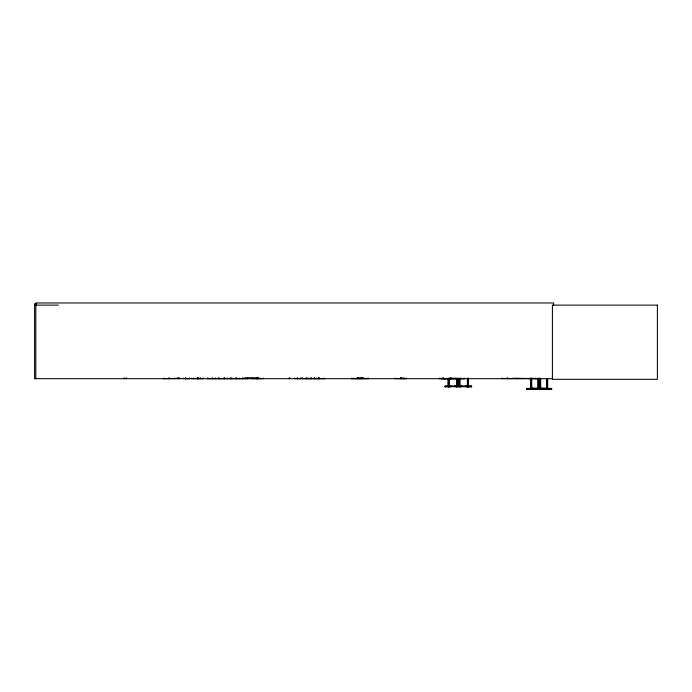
<?xml version="1.0" encoding="UTF-8"?>
<svg xmlns="http://www.w3.org/2000/svg" width="692" height="692" viewBox="0 0 692 692"><rect width="100%" height="100%" fill="white"/><g stroke="black" fill="none" stroke-linecap="round" stroke-linejoin="round"><path stroke-width="1.04" d="M203.362 378.688L191.874 378.611M202.99 378.662L202.998 378.074M252.346 378.662L252.346 378.074M353.551 378.662L353.551 378.074M357.193 378.662L357.193 378.074M364.675 378.662L364.684 378.074M368.326 378.611L351.484 378.688M288.962 378.628L289.265 378.074M163.347 378.688L173.216 378.533M301.003 378.593L301.055 378.074M207.444 378.688L247.987 378.688M251.923 378.688L263.479 378.611L263.479 378.074M526.828 388.895L526.863 388.428L551.524 388.428L551.619 388.973M534.596 388.973L534.682 388.428M534.631 388.947L526.448 389.042L551.948 389.042L543.8 388.973M535.712 388.48L535.772 389.042M465.768 386.655L471.866 386.724L444.818 386.655M451.002 386.724L451.002 386.11L445.233 386.162L445.172 386.655M450.916 386.629L444.774 386.698M456.011 386.162L456.071 386.724M461.642 386.655L461.754 386.11L461.772 386.724M173.692 378.688L179.539 378.126M439.368 378.688L464.289 378.498M300.743 378.593L300.76 378.126M514.476 378.36L540.089 378.654L514.476 378.36L515.151 378.688M516.44 378.671L517.114 378.507M516.751 378.688L517.253 378.688M520.548 378.671L520.661 378.507M521.387 378.671L521.033 378.688M524.873 378.671L524.986 378.507M525.211 378.671L525.522 378.498M528.844 378.109L528.705 378.671M529.536 378.671L528.982 378.671M530.807 378.671L531.309 378.671M532.952 378.36L533.662 378.654L532.952 378.109M535.366 378.68L534.847 378.662L535.547 378.109M537.277 378.109L537.139 378.671M539.241 378.671L539.881 378.36M464.496 378.688L441.444 378.654L441.98 378.662M441.721 378.36L442.378 378.498M444.679 378.68L444.186 378.671L444.913 378.671M444.826 378.654L445.311 378.688M449.887 378.109L449.705 378.671M449.895 378.36L450.924 378.671M450.44 378.074L450.777 378.507M450.803 378.68L449.921 378.507M452.698 378.507L453.199 378.671L452.611 378.498M452.862 378.68L453.321 378.109M453.087 378.671L453.649 378.662L453.269 378.36M455.855 378.671L455.18 378.654L455.526 378.109M455.95 378.671L456.461 378.662L455.448 378.498M460.898 378.109L460.725 378.671M461.599 378.507L461.746 378.671M308.848 378.611L308.892 378.126L308.935 378.688M310.258 378.611L310.301 378.126L310.345 378.688M518.42 378.688L518.905 378.68M522.754 378.688L523.282 378.671M537.753 378.507L537.416 378.671M207.764 378.611L207.825 378.126M231.708 378.611L231.759 378.126M260.071 378.611L260.123 378.126L260.183 378.688M543.479 388.973L534.855 388.895L534.821 388.428L534.708 389.042M439.809 378.611L439.878 378.126M443.157 378.611L443.053 377.918M448.053 378.507L447.093 378.654L448.2 378.671M449.869 378.688L450.362 378.671M450.527 378.688L450.509 378.126M458.476 378.688L458.294 378.507M458.735 378.671L459.185 378.662M463.597 378.507L463.441 378.671M464.064 378.688L464.289 378.109M198.379 378.611L198.457 378.126M36.763 303.727L34.6 303.727L34.6 378.688L552.545 378.688M34.6 305.12L58.336 305.12M244.458 378.403L258.367 378.403M189.893 378.688L184.115 378.611M324.686 378.688L294.602 378.611M501.717 378.533L512.841 378.611L512.841 378.074M448.053 385.643L449.316 385.643M456.547 385.643L457.81 385.643M460.085 385.643L458.822 385.643L458.822 386.724M449.117 385.954L456.746 385.954M459.886 385.954L467.515 385.954M451.002 386.11L445.276 386.11L445.302 386.724M454.86 386.724L454.86 386.11L461.772 386.11M471.468 386.655L471.356 386.11L465.629 386.11L465.629 386.724M454.929 386.162L461.702 386.162M465.699 386.162L471.399 386.162M461.702 386.577L454.99 386.655M530.643 387.961L531.828 387.961M537.684 387.961L538.869 387.961L538.852 389.042M540.712 387.961L539.526 387.961L539.544 389.042M547.753 387.961L546.559 387.961L546.585 389.042M531.543 388.273L537.969 388.273M540.426 388.273L546.853 388.273M526.828 388.48L534.648 388.48M534.855 388.48L543.566 388.428L543.583 389.042M551.559 388.48L543.704 388.428L543.687 389.042M454.315 378.611L454.246 378.126M189.487 378.611L189.418 378.126M460.69 386.655L460.613 386.127L460.561 386.724M239.795 378.611L239.735 378.126L239.683 378.688M215.852 378.611L215.8 378.126M315.145 378.611L315.102 378.126L315.059 378.688M357.712 378.611L357.626 377.763M357.479 378.593L357.392 377.918M203.128 378.611L203.093 378.126M452.914 378.671L452.585 378.109M319.142 378.593L319.185 377.918M553.626 305.12L553.626 302.958L35.82 302.958L35.82 378.688M551.507 388.428L551.507 389.042M547.649 378.446L547.649 389.042L547.606 387.961M547.381 378.446L547.458 389.042M547.216 387.961L547.26 389.042M547.095 387.961L547.095 389.042M546.931 378.446L547.061 389.042M546.853 387.961L546.853 389.042M546.663 378.446L546.663 389.042M542.623 388.428L542.623 389.042M540.608 378.446L540.694 389.042M540.573 387.961L540.573 389.042M540.34 378.446L540.426 389.042M540.218 387.961L540.175 389.042M540.019 387.961L540.063 389.042M539.872 378.109L539.898 389.042M539.812 387.961L539.812 389.042M539.622 378.446L539.622 389.042M538.765 378.446L538.722 389.042M538.575 387.961L538.575 389.042M538.419 378.109L538.497 389.042M538.333 387.961L538.376 389.042M537.969 387.961L537.969 389.042M537.779 378.446L537.701 389.042M531.811 387.961L531.811 389.042L531.655 378.109M531.543 387.961L531.543 389.042M531.439 378.109L531.456 389.042M531.292 387.961L531.335 389.042M531.136 387.961L531.179 389.042M531.015 378.446L531.015 389.042M530.781 387.961L530.781 389.042L530.634 378.109M526.889 388.428L526.889 389.042M507.478 377.918L507.478 378.688M507.089 377.918L507.089 378.688M501.717 378.074L501.717 378.688M471.33 386.11L471.33 386.724M468.579 386.724L468.579 385.643L467.325 385.643L467.325 386.724M468.484 378.247L468.484 386.724M468.285 378.247L468.285 386.724M468.155 385.643L468.155 386.724M467.619 378.247L467.515 386.724M467.42 378.247L467.42 386.724M460.068 378.109L460.085 386.724M459.946 385.643L459.886 386.724M459.28 385.643L459.28 386.724M459.125 378.247L459.254 386.724M459.021 385.643L458.995 386.724L458.917 378.109M457.706 378.247L457.706 386.724L457.637 385.643M457.507 378.247L457.507 385.669M457.005 385.643L456.971 386.724M456.85 378.247L456.85 386.724M456.746 385.643L456.746 386.724M456.651 378.247L456.547 386.724M454.168 378.074L454.168 378.688M451.201 377.918L451.201 378.688M451.072 377.918L451.072 378.688M449.212 378.247L449.316 386.724M449.143 385.643L449.117 386.724M449.013 378.247L448.883 386.724M448.857 385.643L448.857 386.724M448.511 385.643L448.477 386.724M448.347 378.247L448.347 386.724M448.252 385.643L448.252 386.724M448.148 378.247L448.053 386.724M443.684 378.074L443.684 378.688M442.923 377.918L442.923 378.688M439.956 378.074L439.956 378.688M406.342 378.074L406.342 378.688L395.21 378.611L395.21 378.074M404.007 377.763L404.007 378.688M402.926 377.763L402.926 378.688M401.412 377.763L401.412 378.688M400.979 377.918L400.962 378.688M400.59 377.918L400.59 378.688L400.486 377.763M368.326 378.074L368.326 378.688M367.028 378.074L367.028 378.688M362.963 377.918L362.963 378.688L362.885 377.763M362.573 377.918L362.556 378.688M361.804 377.763L361.769 378.688M361.432 377.918L361.406 378.688L361.362 378.126M360.575 377.763L360.575 378.688M360.497 378.074L360.428 378.688M359.226 377.918L359.304 378.688M358.932 377.918L358.932 378.688M358.923 377.918L358.923 378.688M358.56 377.763L358.56 378.688M357.063 377.918L357.063 378.688M351.804 378.074L351.804 378.688M324.349 378.074L324.349 378.688M319.09 378.074L319.055 378.688M318.865 377.918L318.865 378.688M318.45 377.918L318.458 378.688M318.216 378.074L318.216 378.688M316.478 378.074L316.478 378.688M314.419 377.918L314.419 378.688M314.099 377.918L314.099 378.688M311.313 377.918L311.313 378.688M310.993 377.918L310.993 378.688M307.187 378.074L307.187 378.688M306.539 377.918L306.539 378.688M306.219 377.918L306.219 378.688M302.317 378.074L302.317 378.688M302.11 377.918L302.119 378.688M300.916 378.074L300.838 378.688M297.664 377.918L297.664 378.688M297.387 377.918L297.387 378.688M294.498 378.074L294.498 378.688M289.896 377.918L289.896 378.688M289.299 378.074L289.299 378.688M258.185 378.074L258.185 378.688M258.116 377.918L258.099 378.688M257.727 377.918L257.727 378.688M257.709 377.918L257.709 378.688M257.286 377.918L257.286 378.688M257.017 377.918L257.017 378.688M256.914 377.918L256.914 378.688M247.554 378.074L247.554 378.688M242.883 377.918L242.883 378.688M242.607 377.918L242.607 378.688M236.759 377.918L236.759 378.688M236.482 377.918L236.482 378.688M235.531 378.074L235.531 378.688M231.811 378.074L231.811 378.688M230.86 377.918L230.86 378.688M230.583 377.918L230.583 378.688M227.659 378.074L227.659 378.688M224.736 377.918L224.736 378.688M224.459 377.918L224.459 378.688M223.62 378.074L223.62 378.688M219.788 378.074L219.788 378.688M218.94 377.918L218.94 378.688M218.672 377.918L218.672 378.688M215.748 378.074L215.748 378.688M212.825 377.918L212.825 378.688M212.548 377.918L212.548 378.688M207.877 378.074L207.877 378.688M200.533 377.763L200.533 378.688M199.806 377.918L199.806 378.688M198.535 378.074L198.604 378.688M197.791 377.918L197.791 378.688M197.618 377.918L197.635 378.688M197.462 377.918L197.462 378.688M197.237 377.918L197.246 378.688M193.449 378.074L193.449 378.688M191.874 378.074L191.866 378.688M189.349 378.074L189.349 378.688M185.681 377.918L185.681 378.688M185.491 377.918L185.491 378.688M183.977 378.074L183.977 378.688M179.609 378.074L179.609 378.688M178.095 377.918L178.095 378.688M177.913 377.918L177.913 378.688M174.237 378.074L174.237 378.688M169.246 377.918L169.246 378.688M168.917 377.918L168.917 378.688M163.658 378.074L163.658 378.688M126.342 377.763L126.342 378.688M124.179 377.763L124.179 378.688M657.4 305.12L552.406 305.12L552.406 379.311L657.4 379.311L657.4 305.12M258.324 378.195L244.492 378.195L258.332 378.213M467.775 386.724L467.775 385.643L467.749 386.724"/></g></svg>
